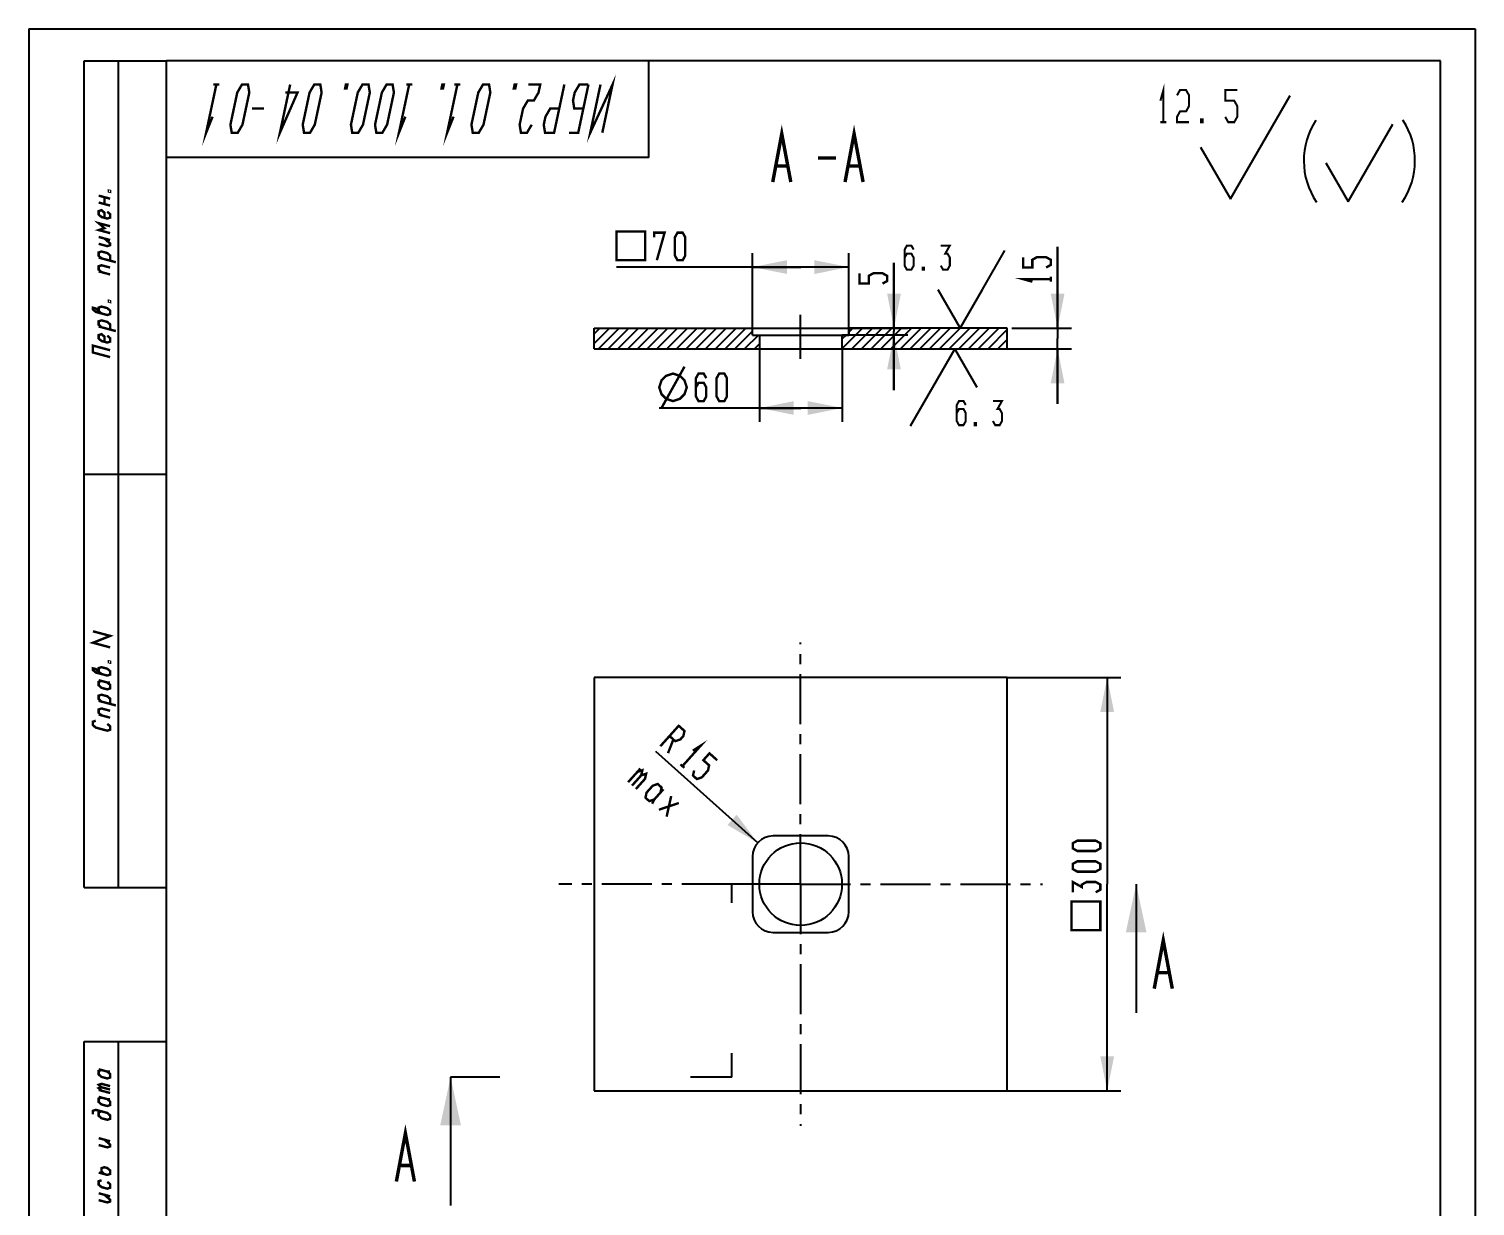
# Model space of a CAD drawing. Header units: millimetres. Extents: x 0 to 210, y 0 to 297.
# Drawn here: x 0 to 210, y 126.1 to 297 of the extents above; entities that cross this region are included whole.
import ezdxf

# ---------------------------------------------------------------- set-up
doc = ezdxf.new("R2010")
doc.units = ezdxf.units.MM
doc.header["$LTSCALE"] = 19.36
doc.linetypes.add('CENTER', pattern=[0.6, 0.375, -0.075, 0.075, -0.075])
doc.layers.get('0').update_dxf_attribs({"linetype": 'CONTINUOUS'})
for name, color, linetype in [('ALL_DIMENSIONS', 7, 'CONTINUOUS'), ('ALL_ROUND', 7, 'CONTINUOUS'), ('DEFAULT_1', 7, 'CENTER')]:
    doc.layers.add(name, color=color, linetype=linetype)
doc.styles.get("Standard").update_dxf_attribs({"font": 'txt', "width": 0.75})
doc.dimstyles.new('DIMSTYLE_1', dxfattribs={"dimtxt": 4, "dimasz": 5, "dimexe": 0.18, "dimexo": 0.0625, "dimgap": 0.09, "dimtad": 1, "dimdec": 4, "dimlfac": 5, "dimdsep": 46, "dimtxsty": 'STANDARD', "dimblk": '_FILLED', "dimblk1": '_FILLED', "dimblk2": '_FILLED', "dimcen": 0.09, "dimadec": 0, "dimazin": 0, "dimtp": 0.5, "dimtm": 0.5, "dimtfac": 1, "dimtdec": 4, "dimtofl": 0, "dimtmove": 0, "dimatfit": 3, "dimldrblk": '_FILLED', "dimfxl": 1, "dimtolj": 1, "dimarcsym": 0})
doc.dimstyles.new('DIMSTYLE_2', dxfattribs={"dimtxt": 4, "dimasz": 5, "dimexe": 0.18, "dimexo": 0.0625, "dimgap": 0.09, "dimtad": 1, "dimdec": 4, "dimlfac": 5, "dimdsep": 46, "dimtxsty": 'STANDARD', "dimblk": '_FILLED', "dimblk1": '_FILLED', "dimblk2": '_FILLED', "dimcen": 0.09, "dimadec": 0, "dimazin": 0, "dimtp": 0.2, "dimtm": 0.2, "dimtfac": 1, "dimtdec": 4, "dimtofl": 0, "dimtmove": 0, "dimatfit": 3, "dimldrblk": '_FILLED', "dimfxl": 1, "dimtolj": 1, "dimarcsym": 0})
doc.dimstyles.new('DIMSTYLE_3', dxfattribs={"dimtxt": 4, "dimasz": 5, "dimexe": 0.18, "dimexo": 0.0625, "dimgap": 0.09, "dimtad": 1, "dimdec": 4, "dimlfac": 5, "dimdsep": 46, "dimtxsty": 'STANDARD', "dimblk": '_FILLED', "dimblk1": '_FILLED', "dimblk2": '_FILLED', "dimcen": 0.09, "dimadec": 0, "dimazin": 0, "dimtp": 0.3, "dimtm": 0.3, "dimtfac": 1, "dimtdec": 4, "dimtofl": 0, "dimtmove": 0, "dimatfit": 3, "dimldrblk": '_FILLED', "dimfxl": 1, "dimtolj": 1, "dimarcsym": 0})
doc.dimstyles.new('DIMSTYLE_4', dxfattribs={"dimtxt": 4, "dimasz": 5, "dimexe": 0.18, "dimexo": 0.0625, "dimgap": 0.09, "dimtad": 1, "dimdec": 4, "dimlfac": 5, "dimdsep": 46, "dimtxsty": 'STANDARD', "dimblk": '_FILLED', "dimblk1": '_FILLED', "dimblk2": '_FILLED', "dimcen": 0.09, "dimadec": 0, "dimazin": 0, "dimtp": 0.1, "dimtm": 0.1, "dimtfac": 1, "dimtdec": 4, "dimtofl": 0, "dimtmove": 0, "dimatfit": 3, "dimldrblk": '_FILLED', "dimfxl": 1, "dimtolj": 1, "dimarcsym": 0})
doc.dimstyles.new('DIMSTYLE_5', dxfattribs={"dimtxt": 4, "dimasz": 5, "dimexe": 0.18, "dimexo": 0.0625, "dimgap": 0.09, "dimtad": 1, "dimdec": 5, "dimlfac": 5, "dimdsep": 46, "dimtxsty": 'STANDARD', "dimblk": '_FILLED', "dimblk1": '_FILLED', "dimblk2": '_FILLED', "dimcen": 0.09, "dimadec": 0, "dimazin": 0, "dimtp": 0.2, "dimtm": 0.2, "dimtfac": 1, "dimtdec": 5, "dimtofl": 0, "dimtmove": 0, "dimatfit": 3, "dimldrblk": '_FILLED', "dimfxl": 1, "dimtolj": 1, "dimarcsym": 0})

# ---------------------------------------------------------------- blocks, each defined once
blk = doc.blocks.new('_FILLED')
at = {"color": 0, "linetype": 'BYBLOCK'}
blk.add_solid([(0, 0), (-1, 0.2), (-1, -0.2)], dxfattribs=at)
blk = doc.blocks.new('*D0')
at = {"color": 2, "linetype": 'CONTINUOUS'}
for p, q in [((142.07, 202.82), (158.58, 202.82)), ((156.58, 202.82), (156.58, 172.82)), ((156.58, 142.82), (156.58, 172.82)), ((142.07, 142.82), (158.58, 142.82))]:
    blk.add_line(p, q, dxfattribs=at)
at = {"color": 2, "linetype": 'CONTINUOUS', "xscale": 5, "yscale": 5, "zscale": 5}
for p, rotation in [((156.58, 202.82), 90), ((156.58, 142.82), 270)]:
    blk.add_blockref('_FILLED', p, dxfattribs=dict(at, rotation=rotation))
blk = doc.blocks.new('*D1')
at = {"color": 2, "linetype": 'CONTINUOUS'}
for p, q in [((149.38, 253.56), (149.38, 265.36)), ((149.38, 265.36), (149.38, 252.06)), ((142.73, 253.56), (151.38, 253.56)), ((149.38, 242.56), (149.38, 252.06)), ((142.1, 250.56), (151.38, 250.56)), ((149.38, 250.56), (149.38, 242.56))]:
    blk.add_line(p, q, dxfattribs=at)
at = {"color": 2, "linetype": 'CONTINUOUS', "xscale": 5, "yscale": 5, "zscale": 5}
for p, rotation in [((149.38, 253.56), 270), ((149.38, 250.56), 90)]:
    blk.add_blockref('_FILLED', p, dxfattribs=dict(at, rotation=rotation))
blk = doc.blocks.new('*D2')
at = {"color": 2, "linetype": 'CONTINUOUS'}
for p, q in [((106.07, 250.56), (106.07, 239.96)), ((118.07, 250.56), (118.07, 239.96)), ((112.07, 241.96), (91.53, 241.96)), ((106.07, 241.96), (112.07, 241.96)), ((118.07, 241.96), (112.07, 241.96))]:
    blk.add_line(p, q, dxfattribs=at)
at = {"color": 2, "linetype": 'CONTINUOUS', "xscale": 5, "yscale": 5, "zscale": 5, "rotation": 180}
blk.add_blockref('_FILLED', (106.07, 241.96), dxfattribs=at)
at = {"color": 2, "linetype": 'CONTINUOUS', "xscale": 5, "yscale": 5, "zscale": 5}
blk.add_blockref('_FILLED', (118.07, 241.96), dxfattribs=at)
blk = doc.blocks.new('*D3')
at = {"color": 2, "linetype": 'CONTINUOUS'}
for p, q in [((105.07, 252.56), (105.07, 264.42)), ((119.07, 252.56), (119.07, 264.42)), ((112.07, 262.42), (85.31, 262.42)), ((105.07, 262.42), (112.07, 262.42)), ((119.07, 262.42), (112.07, 262.42))]:
    blk.add_line(p, q, dxfattribs=at)
at = {"color": 2, "linetype": 'CONTINUOUS', "xscale": 5, "yscale": 5, "zscale": 5, "rotation": 180}
blk.add_blockref('_FILLED', (105.07, 262.42), dxfattribs=at)
at = {"color": 2, "linetype": 'CONTINUOUS', "xscale": 5, "yscale": 5, "zscale": 5}
blk.add_blockref('_FILLED', (119.07, 262.42), dxfattribs=at)
blk = doc.blocks.new('*D4')
at = {"color": 2, "linetype": 'CONTINUOUS'}
for p, q in [((125.62, 253.56), (125.62, 263.02)), ((125.62, 263.02), (125.62, 253.06)), ((118.07, 253.56), (127.62, 253.56)), ((118.07, 252.56), (127.62, 252.56)), ((125.62, 244.56), (125.62, 253.06)), ((125.62, 252.56), (125.62, 244.56))]:
    blk.add_line(p, q, dxfattribs=at)
at = {"color": 2, "linetype": 'CONTINUOUS', "xscale": 5, "yscale": 5, "zscale": 5}
for p, rotation in [((125.62, 253.56), 270), ((125.62, 252.56), 90)]:
    blk.add_blockref('_FILLED', p, dxfattribs=dict(at, rotation=rotation))
blk = doc.blocks.new('*D5')
at = {"layer": 'ALL_DIMENSIONS', "color": 2, "linetype": 'CONTINUOUS'}
blk.add_line((105.83, 178.82), (91.02, 192.1), dxfattribs=at)
at = {"layer": 'ALL_DIMENSIONS', "color": 2, "linetype": 'CONTINUOUS', "xscale": 5, "yscale": 5, "zscale": 5, "rotation": 318.1361377997}
blk.add_blockref('_FILLED', (105.83, 178.82), dxfattribs=at)
blk = doc.blocks.new('DRAW_BEZ_SNJATIA_BL0', base_point=(181.92, 277.64))
at = {"color": 2, "linetype": 'CONTINUOUS'}
for p, q in [((174.48, 272.34), (183.14, 287.34)), ((194.84, 277.56), (198.08, 283.18)), ((170.15, 279.84), (174.48, 272.34)), ((188.34, 277.56), (191.59, 271.93)), ((191.59, 271.93), (194.84, 277.56))]:
    blk.add_line(p, q, dxfattribs=at)
at = {"color": 2, "linetype": 'CONTINUOUS', "const_width": 0.3}
for points in [[(164.31, 286.58), (164.75, 288.13), (164.75, 283.46)], [(166.72, 287.35), (167.16, 288.13), (168.03, 288.13), (168.47, 287.35), (168.47, 285.8), (168.03, 285.02), (167.16, 285.02), (166.72, 284.24), (166.72, 283.46), (168.47, 283.46)], [(173.72, 284.24), (174.16, 283.46), (175.03, 283.46), (175.47, 284.24), (175.47, 285.8), (175.03, 286.58), (173.72, 286.58), (173.72, 288.13), (175.47, 288.13)], [(164.31, 283.46), (165.19, 283.46)], [(170.44, 283.46), (170.22, 283.46), (170.22, 283.85), (170.44, 283.85), (170.44, 283.46)]]:
    blk.add_lwpolyline(points, dxfattribs=at)
at = {"color": 2, "linetype": 'CONTINUOUS'}
for centre, start, end in [((195.87, 277.88), 146.7128, 214.1116), ((190.54, 277.88), 325.8884, 33.2872)]:
    blk.add_arc(centre, 10.74, start, end, dxfattribs=at)
blk = doc.blocks.new('BEZ_SNJATIA_NORM_BL1', base_point=(134.45, 259.55))
at = {"color": 2, "linetype": 'CONTINUOUS'}
for p, q in [((138.48, 259.18), (141.72, 264.81)), ((131.98, 259.18), (135.23, 253.56)), ((135.23, 253.56), (138.48, 259.18))]:
    blk.add_line(p, q, dxfattribs=at)
at = {"color": 2, "linetype": 'CONTINUOUS', "const_width": 0.3}
for points in [[(128.48, 264.96), (128.15, 265.54), (127.5, 265.54), (127.17, 264.96), (127.17, 262.63), (127.5, 262.04), (128.15, 262.04), (128.48, 262.63), (128.48, 263.79), (128.15, 264.38), (127.5, 264.38), (127.17, 263.79)], [(132.42, 265.54), (133.73, 265.54), (133.07, 264.38), (133.4, 264.38), (133.73, 263.79), (133.73, 262.63), (133.4, 262.04), (132.75, 262.04), (132.42, 262.63)], [(129.96, 262.04), (129.79, 262.04), (129.79, 262.34), (129.96, 262.34), (129.96, 262.04)]]:
    blk.add_lwpolyline(points, dxfattribs=at)
blk = doc.blocks.new('BEZ_SNJATIA_ROTE_BL2', base_point=(134.62, 244.93))
at = {"color": 2, "linetype": 'CONTINUOUS'}
for p, q in [((134.45, 250.56), (131.2, 244.93)), ((137.7, 244.93), (134.45, 250.56)), ((131.2, 244.93), (127.96, 239.31))]:
    blk.add_line(p, q, dxfattribs=at)
at = {"color": 2, "linetype": 'CONTINUOUS', "const_width": 0.3}
for points in [[(136.04, 242.39), (135.71, 242.97), (135.06, 242.97), (134.73, 242.39), (134.73, 240.06), (135.06, 239.47), (135.71, 239.47), (136.04, 240.06), (136.04, 241.22), (135.71, 241.81), (135.06, 241.81), (134.73, 241.22)], [(139.98, 242.97), (141.29, 242.97), (140.64, 241.81), (140.96, 241.81), (141.29, 241.22), (141.29, 240.06), (140.96, 239.47), (140.31, 239.47), (139.98, 240.06)], [(137.52, 239.47), (137.35, 239.47), (137.35, 239.77), (137.52, 239.77), (137.52, 239.47)]]:
    blk.add_lwpolyline(points, dxfattribs=at)

msp = doc.modelspace()

# ---------------------------------------------------------------- linework, layer by layer
at = {"color": 7, "linetype": 'CONTINUOUS'}
for p, q in [((0, 297), (0, 0)), ((0, 297), (210, 297)), ((210, 297), (210, 0)), ((8, 172.3498994), (8, 292.3498994)), ((8, 292.3498994), (20, 292.3498994)), ((13, 172.3498994), (13, 292.3498994)), ((90, 292.3498994), (20, 292.3498994)), ((20, 278.3498994), (20, 292.3498994)), ((20, 172.3498994), (20, 292.3498994)), ((20, 5), (20, 292.3498994)), ((205, 292.3498994), (20, 292.3498994)), ((90, 278.3498994), (90, 292.3498994)), ((205, 5), (205, 292.3498994)), ((90, 278.3498994), (20, 278.3498994)), ((82.0654527, 250.5563798), (82.0654527, 253.5563798)), ((82.0654527, 253.5563798), (105.0654527, 253.5563798)), ((105.0654527, 252.5563798), (105.0654527, 253.5563798)), ((105.0654527, 252.5563798), (119.0654527, 252.5563798)), ((106.0654527, 252.5563798), (106.0654527, 250.5563798)), ((118.0654527, 252.5563798), (118.0654527, 250.5563798)), ((142.0654527, 253.5563798), (119.0654527, 253.5563798)), ((119.0654527, 252.5563798), (119.0654527, 253.5563798)), ((142.0654527, 250.5563798), (142.0654527, 253.5563798)), ((82.0654527, 250.5563798), (142.0654527, 250.5563798)), ((8, 232.3498994), (20, 232.3498994)), ((82.0654527, 202.8228259), (82.0654527, 142.8228259)), ((142.0654527, 202.8228259), (82.0654527, 202.8228259)), ((142.0654527, 142.8228259), (142.0654527, 202.8228259)), ((8, 172.3498994), (20, 172.3498994)), ((160.7845045, 172.8228259), (160.7845045, 154.1489387)), ((8, 5), (8, 150)), ((8, 150), (20, 150)), ((13, 5), (13, 150)), ((20, 5), (20, 150)), ((61.2308471, 144.8228259), (61.2308471, 126.1489387)), ((82.0654527, 142.8228259), (142.0654527, 142.8228259))]:
    msp.add_line(p, q, dxfattribs=at)
at = {"color": 2, "linetype": 'CONTINUOUS'}
for p, q in [((82.883056, 253.5563798), (82.0654527, 252.7387766)), ((84.2972696, 253.5563798), (82.0654527, 251.324563)), ((85.7114831, 253.5563798), (82.7114831, 250.5563798)), ((87.1256967, 253.5563798), (84.1256967, 250.5563798)), ((88.5399102, 253.5563798), (85.5399102, 250.5563798)), ((89.9541238, 253.5563798), (86.9541238, 250.5563798)), ((91.3683374, 253.5563798), (88.3683374, 250.5563798)), ((92.7825509, 253.5563798), (89.7825509, 250.5563798)), ((94.1967645, 253.5563798), (91.1967645, 250.5563798)), ((95.6109781, 253.5563798), (92.6109781, 250.5563798)), ((97.0251916, 253.5563798), (94.0251916, 250.5563798)), ((98.4394052, 253.5563798), (95.4394052, 250.5563798)), ((99.8536187, 253.5563798), (96.8536187, 250.5563798)), ((101.2678323, 253.5563798), (98.2678323, 250.5563798)), ((102.6820459, 253.5563798), (99.6820459, 250.5563798)), ((104.0962594, 253.5563798), (101.0962594, 250.5563798)), ((105.0654527, 253.1113596), (102.510473, 250.5563798)), ((105.9246865, 252.5563798), (103.9246865, 250.5563798)), ((118.6526086, 252.5563798), (118.0654527, 251.969224)), ((121.0668222, 253.5563798), (118.0668222, 250.5563798)), ((119.6526086, 253.5563798), (119.0654527, 252.969224)), ((122.4810357, 253.5563798), (119.4810357, 250.5563798)), ((123.8952493, 253.5563798), (120.8952493, 250.5563798)), ((125.3094629, 253.5563798), (122.3094629, 250.5563798)), ((126.7236764, 253.5563798), (123.7236764, 250.5563798)), ((128.13789, 253.5563798), (125.13789, 250.5563798)), ((129.5521035, 253.5563798), (126.5521035, 250.5563798)), ((130.9663171, 253.5563798), (127.9663171, 250.5563798)), ((132.3805307, 253.5563798), (129.3805307, 250.5563798)), ((133.7947442, 253.5563798), (130.7947442, 250.5563798)), ((135.2089578, 253.5563798), (132.2089578, 250.5563798)), ((136.6231714, 253.5563798), (133.6231714, 250.5563798)), ((138.0373849, 253.5563798), (135.0373849, 250.5563798)), ((139.4515985, 253.5563798), (136.4515985, 250.5563798)), ((140.865812, 253.5563798), (137.865812, 250.5563798)), ((142.0654527, 253.341807), (139.2800256, 250.5563798)), ((106.0654527, 251.2829325), (105.3389001, 250.5563798)), ((142.0654527, 251.9275934), (140.6942392, 250.5563798))]:
    msp.add_line(p, q, dxfattribs=at)
for points, const_width in [([(83.2621094, 281.9280879), (84.749999, 288.928084), (81.5120996, 281.9280879), (83, 288.928084)], 0.35), ([(26.6643164, 284.2614199), (25.7308525, 281.9280879), (27.2187529, 288.928084)], 0.35), ([(27.65625, 288.928084), (26.7812451, 288.928084)], 0.35), ([(31.812499, 288.928084), (32.0020127, 287.761418), (31.0100898, 283.0947539), (30.3246094, 281.9280879), (29.4496045, 281.9280879), (29.2600908, 283.0947539), (30.2520137, 287.761418), (30.9375049, 288.928084), (31.812499, 288.928084)], 0.35), ([(37.937501, 288.928084), (36.4496006, 281.9280879), (39.0020195, 287.761418), (37.2520205, 287.761418)], 0.35), ([(42.3125039, 288.928084), (42.5020176, 287.761418), (41.510084, 283.0947539), (40.8246035, 281.9280879), (39.9496094, 281.9280879), (39.760085, 283.0947539), (40.7520186, 287.761418), (41.437499, 288.928084), (42.3125039, 288.928084)], 0.35), ([(46.0312451, 288.928084), (46.249999, 288.928084), (46.1260127, 288.3447617), (45.9072588, 288.3447617), (46.0312451, 288.928084)], 0.35), ([(49.3125, 288.928084), (49.5020137, 287.761418), (48.5100908, 283.0947539), (47.8245996, 281.9280879), (46.9496055, 281.9280879), (46.7600918, 283.0947539), (47.7520146, 287.761418), (48.4374951, 288.928084), (49.3125, 288.928084)], 0.35), ([(52.812498, 288.928084), (53.0020225, 287.761418), (52.0100889, 283.0947539), (51.3246084, 281.9280879), (50.4496035, 281.9280879), (50.2600898, 283.0947539), (51.2520127, 287.761418), (51.9375039, 288.928084), (52.812498, 288.928084)], 0.35), ([(54.6643223, 284.2614199), (53.7308584, 281.9280879), (55.218748, 288.928084)], 0.35), ([(55.6562451, 288.928084), (54.781251, 288.928084)], 0.35), ([(60.031248, 288.928084), (60.250002, 288.928084), (60.1260049, 288.3447617), (59.9072617, 288.3447617), (60.031248, 288.928084)], 0.35), ([(61.6643184, 284.2614199), (60.7308545, 281.9280879), (62.2187549, 288.928084)], 0.35), ([(62.656252, 288.928084), (61.7812471, 288.928084)], 0.35), ([(66.812501, 288.928084), (67.0020146, 287.761418), (66.0100918, 283.0947539), (65.3246006, 281.9280879), (64.4496064, 281.9280879), (64.260082, 283.0947539), (65.2520156, 287.761418), (65.9374961, 288.928084), (66.812501, 288.928084)], 0.35), ([(70.5312529, 288.928084), (70.7499961, 288.928084), (70.6260098, 288.3447617), (70.4072559, 288.3447617), (70.5312529, 288.928084)], 0.35), ([(73.0100879, 283.0947539), (72.3246074, 281.9280879), (71.4496025, 281.9280879), (71.2600889, 283.0947539), (71.7560557, 285.4280859), (72.4415361, 286.594752), (73.3165303, 286.594752), (74.0020215, 287.761418), (74.2500049, 288.928084), (72.4999951, 288.928084)], 0.35), ([(77.7500029, 288.928084), (76.2621025, 281.9280879), (74.9496006, 281.9280879), (74.7600869, 283.0947539), (75.0080703, 284.2614199), (75.6935508, 285.4280859), (77.0060527, 285.4280859)], 0.35), ([(81.250001, 288.928084), (79.7621006, 281.9280879), (78.4496094, 281.9280879)], 0.35), ([(81.250001, 288.928084), (79.937499, 288.928084), (79.2520186, 287.761418), (79.0040352, 286.594752), (79.1935488, 285.4280859), (80.5060508, 285.4280859)], 0.35), ([(34.1310498, 285.4280859), (32.3810508, 285.4280859)], 0.35), ([(108.0107988, 274.7703965), (109.3233008, 281.7703926), (110.6358027, 274.7703965)], 0.5), ([(118.510793, 274.7703965), (119.8232949, 281.7703926), (121.1357969, 274.7703965)], 0.5), ([(108.6670498, 277.1037285), (109.979541, 277.1037285)], 0.5), ([(114.5732871, 278.2703945), (117.198291, 278.2703945)], 0.5), ([(119.1670547, 277.1037285), (120.4795352, 277.1037285)], 0.5), ([(11.7940942, 273.4749102), (11.7940942, 273.3498926), (11.5857603, 273.4057305), (11.5857603, 273.5307266), (11.7940942, 273.4749102)], 0.35), ([(10.1274277, 272.7964766), (11.7940942, 272.3499023)], 0.35), ([(11.7940942, 271.3498906), (10.1274277, 271.7964863)], 0.35), ([(10.9607637, 271.5731992), (10.9607637, 272.5731895)], 0.35), ([(11.7940942, 267.3499082), (10.1274277, 267.7964824), (10.9607637, 268.0731797), (10.1274277, 268.7964727), (11.7940942, 268.3498984)], 0.35), ([(10.9607637, 269.5731973), (10.9607637, 270.3231953), (10.5440957, 270.6848418), (10.1274277, 270.5464824), (10.1274277, 270.0464766), (10.5440957, 269.6848301), (11.3774263, 269.461543), (11.7940942, 269.5999023), (11.7940942, 270.0999082), (11.3774263, 270.4615547)], 0.35), ([(10.1274277, 266.7964707), (11.7940942, 266.3498965)], 0.35), ([(10.1274277, 265.7964805), (11.3774263, 265.4615391), (11.7940942, 265.5998984), (11.7940942, 265.8498906), (10.9607637, 266.5731836)], 0.35), ([(85.3082383, 263.4183965), (89.4749072, 263.4183965), (89.4749072, 267.5850547), (85.3082383, 267.5850547), (85.3082383, 263.4183965)], 0.35), ([(91.1832373, 263.4183965), (92.3082451, 267.4183789), (90.8082383, 267.4183789), (90.8082383, 266.7517188)], 0.35), ([(94.1832402, 263.4183965), (93.8082412, 264.0850566), (93.8082412, 266.7517188), (94.1832402, 267.4183789), (94.9332383, 267.4183789), (95.3082373, 266.7517188), (95.3082373, 264.0850566), (94.9332383, 263.4183965), (94.1832402, 263.4183965)], 0.35), ([(11.7940942, 263.3499043), (11.7940942, 264.0999023), (11.3774263, 264.4615488), (10.5440957, 264.6848359), (10.1274277, 264.5464766), (10.1274277, 264.0464707), (10.5440957, 263.6848457)], 0.35), ([(12.6274302, 263.1266172), (10.1274277, 263.7964785)], 0.35), ([(10.5440957, 261.6848438), (10.1274277, 262.0464902), (10.1274277, 262.5464746), (10.5440957, 262.684834), (11.7940942, 262.3498926)], 0.35), ([(147.7107656, 262.3596465), (148.3774473, 262.7346348), (148.3774473, 263.4846328), (147.7107656, 263.8596426), (146.3774453, 263.8596426), (145.7107852, 263.4846328), (145.7107852, 262.3596465), (144.3774434, 262.3596465), (144.3774434, 263.8596426)], 0.35), ([(11.7940942, 261.3499023), (10.1274277, 261.7964766)], 0.35), ([(123.9562656, 260.0240156), (124.6229258, 260.3990039), (124.6229258, 261.149002), (123.9562656, 261.5240117), (122.6229238, 261.5240117), (121.9562637, 261.149002), (121.9562637, 260.0240156), (120.6229219, 260.0240156), (120.6229219, 261.5240117)], 0.35), ([(145.7107852, 260.2971465), (144.3774434, 260.6721348), (148.3774473, 260.6721348)], 0.35), ([(148.3774473, 260.2971465), (148.3774473, 261.0471445)], 0.35), ([(10.5440957, 255.6848379), (9.7107598, 256.4081309), (9.2940972, 256.5197637), (9.2940972, 256.2697715), (9.7107598, 255.908125), (11.3774263, 255.4615508), (11.7940942, 255.5999102), (11.7940942, 256.0998945), (11.3774263, 256.461541), (10.5440957, 256.6848281), (10.1274277, 256.5464902), (10.1274277, 256.0464844)], 0.35), ([(11.7940942, 257.4748945), (11.7940942, 257.3498984), (11.5857603, 257.4057148), (11.5857603, 257.5307324), (11.7940942, 257.4748945)], 0.35), ([(11.7940942, 253.3498945), (11.7940942, 254.0998926), (11.3774263, 254.4615391), (10.5440957, 254.6848262), (10.1274277, 254.5464883), (10.1274277, 254.0464824), (10.5440957, 253.6848359)], 0.35), ([(12.6274302, 253.1266074), (10.1274277, 253.7964902)], 0.35), ([(10.9607637, 251.5731797), (10.9607637, 252.3231992), (10.5440957, 252.6848457), (10.1274277, 252.5464863), (10.1274277, 252.0464805), (10.5440957, 251.684834), (11.3774263, 251.4615469), (11.7940942, 251.5999063), (11.7940942, 252.0998906), (11.3774263, 252.4615371)], 0.35), ([(11.7940942, 249.3498906), (9.2940972, 250.0197734), (9.2940972, 251.0197637), (11.7940942, 250.3499023)], 0.35), ([(91.861918, 241.9624883), (95.195251, 247.9624941)], 0.35), ([(91.5285879, 244.962502), (91.861918, 245.9624922), (92.5285889, 246.6291523), (93.5285898, 246.9625039), (94.5285908, 246.6291523), (95.195251, 245.9624922), (95.5285918, 244.962502), (95.195251, 243.9624902), (94.5285908, 243.2958301), (93.5285898, 242.9625), (92.5285889, 243.2958301), (91.861918, 243.9624902), (91.5285879, 244.962502)], 0.35), ([(98.3619189, 246.2958223), (97.9869199, 246.9625039), (97.2369219, 246.9625039), (96.8619229, 246.2958223), (96.8619229, 243.6291602), (97.2369219, 242.9625), (97.9869199, 242.9625), (98.3619189, 243.6291602), (98.3619189, 244.962502), (97.9869199, 245.6291621), (97.2369219, 245.6291621), (96.8619229, 244.962502)], 0.35), ([(100.2369248, 242.9625), (99.8619258, 243.6291602), (99.8619258, 246.2958223), (100.2369248, 246.9625039), (100.9869229, 246.9625039), (101.3619219, 246.2958223), (101.3619219, 243.6291602), (100.9869229, 242.9625), (100.2369248, 242.9625)], 0.35), ([(11.7940942, 207.2040566), (9.2940972, 207.8739395), (11.7940942, 208.8707285), (9.2940972, 209.5406113)], 0.35), ([(10.5440957, 203.3306602), (9.7107598, 204.0539531), (9.2940972, 204.1656074), (9.2940972, 203.9156152), (9.7107598, 203.5539687), (11.3774263, 203.107373), (11.7940942, 203.2457324), (11.7940942, 203.7457383), (11.3774263, 204.1073848), (10.5440957, 204.3306719), (10.1274277, 204.1923125), (10.1274277, 203.6923066)], 0.35), ([(11.7940942, 205.1207383), (11.7940942, 204.9957422), (11.5857603, 205.0515586), (11.5857603, 205.1765547), (11.7940942, 205.1207383)], 0.35), ([(10.1274277, 202.4423242), (11.3774263, 202.1073828), (11.7940942, 202.1207246)], 0.35), ([(10.5440957, 202.3306699), (10.1274277, 202.1923105), (10.1274277, 201.6923047), (10.5440957, 201.3306797), (11.3774263, 201.1073711), (11.7940942, 201.2457305), (11.7940942, 201.7457363), (11.3774263, 202.1073828)], 0.35), ([(11.7940942, 198.9957363), (11.7940942, 199.7457344), (11.3774263, 200.1073809), (10.5440957, 200.330668), (10.1274277, 200.1923086), (10.1274277, 199.6923242), (10.5440957, 199.3306777)], 0.35), ([(12.6274302, 198.7724492), (10.1274277, 199.4423105)], 0.35), ([(10.5440957, 197.3306758), (10.1274277, 197.6923223), (10.1274277, 198.1923066), (10.5440957, 198.330666), (11.7940942, 197.9957246)], 0.35), ([(11.7940942, 196.9957344), (10.1274277, 197.4423086)], 0.35), ([(9.7107598, 196.5539512), (9.2940972, 196.4156133), (9.2940972, 195.9156074), (9.7107598, 195.5539609), (11.3774263, 195.1073867), (11.7940942, 195.2457246), (11.7940942, 195.7457305), (11.3774263, 196.107377)], 0.35), ([(155.577291, 178.0157393), (154.9106094, 177.6407402), (152.2439473, 177.6407402), (151.5772871, 178.0157393), (151.5772871, 178.765748), (152.2439473, 179.1407471), (154.9106094, 179.1407471), (155.577291, 178.765748), (155.577291, 178.0157393)], 0.35), ([(155.577291, 175.0157471), (154.9106094, 174.640748), (152.2439473, 174.640748), (151.5772871, 175.0157471), (151.5772871, 175.7657451), (152.2439473, 176.1407441), (154.9106094, 176.1407441), (155.577291, 175.7657451), (155.577291, 175.0157471)], 0.35), ([(151.5772871, 171.6407451), (151.5772871, 173.1407412), (152.9106074, 172.3907432), (152.9106074, 172.7657422), (153.5772891, 173.1407412), (154.9106094, 173.1407412), (155.577291, 172.7657422), (155.577291, 172.0157441), (154.9106094, 171.6407451)], 0.35), ([(155.577291, 166.1407451), (155.577291, 170.3074141), (151.4106113, 170.3074141), (151.4106113, 166.1407451), (155.577291, 166.1407451)], 0.35), ([(10.1274277, 145.946582), (11.3774263, 145.6116406), (11.7940942, 145.6250039)], 0.35), ([(10.5440957, 145.8349385), (10.1274277, 145.6965791), (10.1274277, 145.196584), (10.5440957, 144.8349375), (11.3774263, 144.6116504), (11.7940942, 144.749999), (11.7940942, 145.2500049), (11.3774263, 145.6116406)], 0.35), ([(10.5440957, 143.3349414), (10.1274277, 143.6965771), (10.5440957, 143.8349365), (11.7940942, 143.4999951)], 0.35), ([(10.5440957, 142.8349355), (10.1274277, 143.196582), (10.5440957, 143.3349414), (11.7940942, 143)], 0.35), ([(11.7940942, 142.5000049), (10.1274277, 142.9465791)], 0.35), ([(10.1274277, 141.9465781), (11.3774263, 141.6116475), (11.7940942, 141.625)], 0.35), ([(10.5440957, 141.8349346), (10.1274277, 141.6965859), (10.1274277, 141.1965801), (10.5440957, 140.8349336), (11.3774263, 140.6116465), (11.7940942, 140.7499951), (11.7940942, 141.250001), (11.3774263, 141.6116475)], 0.35), ([(10.5440957, 139.8349326), (10.1274277, 139.696584), (10.1274277, 139.1965781), (10.5440957, 138.8349316), (11.3774263, 138.6116445), (11.7940942, 138.7500039), (11.7940942, 139.249999), (11.3774263, 139.6116455), (9.7107598, 140.0582305), (9.2940972, 139.9198711), (9.2940972, 139.419876)], 0.35), ([(10.1274277, 135.946583), (11.7940942, 135.499998)], 0.35), ([(10.1274277, 134.946582), (11.3774263, 134.6116406), (11.7940942, 134.75), (11.7940942, 135.0000029), (10.9607637, 135.7232959)], 0.35), ([(10.1274277, 130.9465781), (11.3774263, 130.6116475), (11.7940942, 130.7499961), (11.7940942, 131.250002), (11.3774263, 131.6116484), (10.9607637, 131.723292), (10.5440957, 131.5849326), (10.5440957, 131.0849375), (10.9607637, 130.723291)], 0.35), ([(10.5440957, 129.8349336), (10.1274277, 129.696585), (10.1274277, 129.1965791), (10.5440957, 128.8349326), (11.3774263, 128.6116455), (11.7940942, 128.7500049), (11.7940942, 129.25), (11.3774263, 129.6116465)], 0.35), ([(10.1274277, 127.9465859), (11.7940942, 127.500001)], 0.35), ([(10.1274277, 126.946585), (11.3774263, 126.6116436), (11.7940942, 126.7500029), (11.7940942, 126.9999951), (10.9607637, 127.7232881)], 0.35)]:
    msp.add_lwpolyline(points, dxfattribs=dict(at, const_width=const_width))
at = {"color": 7, "linetype": 'CONTINUOUS', "const_width": 0.5}
for points in [[(163.4095059, 157.6489385), (164.7220078, 164.6489346), (166.0345098, 157.6489385)], [(164.0657461, 159.9822705), (165.378248, 159.9822705)], [(53.3558486, 129.6489434), (54.6683506, 136.6489395), (55.9808418, 129.6489434)], [(54.0120996, 131.9822754), (55.3246016, 131.9822754)]]:
    msp.add_lwpolyline(points, dxfattribs=at)
at = {"color": 7, "linetype": 'CONTINUOUS'}
msp.add_circle((112.0654527, 172.8228259), 6, dxfattribs=at)
for points in [[(162.2845045, 165.8228259), (160.7845045, 172.8228259), (159.2845045, 165.8228259)], [(62.7308471, 137.8228259), (61.2308471, 144.8228259), (59.7308471, 137.8228259)]]:
    msp.add_solid(points, dxfattribs=at)
at = {"layer": 'ALL_DIMENSIONS', "color": 2, "linetype": 'CONTINUOUS', "const_width": 0.35}
for points in [[(91.6864229, 192.8430195), (94.3558779, 195.8219355), (95.1937041, 195.0711641), (95.0280703, 194.3244102), (94.5831611, 193.8279277), (93.8589766, 193.5816953), (93.0211504, 194.3324883)], [(93.5797012, 193.8319668), (92.8035244, 191.8419766)], [(96.3984404, 192.2012168), (97.5675342, 192.9439531), (94.8980791, 189.9650156)], [(96.5997275, 189.3353301), (96.4340938, 188.5885762), (96.9926445, 188.0880547), (97.7168291, 188.3342871), (98.6066475, 189.327252), (98.7722813, 190.0740059), (97.9344551, 190.8247988), (98.8242734, 191.8177637), (99.941375, 190.8167207)], [(87.0148818, 187.6298789), (88.7945186, 189.6158301)], [(88.3496094, 189.1193477), (89.0737939, 189.3655801), (88.9081602, 188.6188262), (87.5734326, 187.1293574)], [(88.9081602, 188.6188262), (89.6323447, 188.8650586), (89.4667109, 188.1183047), (88.1319834, 186.6288359)], [(94.6188037, 190.2152656), (95.1773545, 189.7147441)], [(91.7009033, 186.1162188), (91.8665371, 186.8629727), (91.3079863, 187.3634941), (90.5838018, 187.1172617), (89.6939941, 186.1242754), (89.5283604, 185.377543), (90.0869004, 184.8770215), (90.811085, 185.1232324)], [(92.1458125, 186.6127012), (90.811085, 185.1232324), (90.5058135, 184.501625)], [(93.2629141, 185.6116582), (92.6003789, 182.6246641)], [(91.4832773, 183.625707), (94.3800156, 184.6106152)]]:
    msp.add_lwpolyline(points, dxfattribs=at)
at = {"layer": 'ALL_ROUND', "color": 7, "linetype": 'CONTINUOUS'}
for p, q in [((105.0654527, 253.5563798), (119.0654527, 253.5563798)), ((119.0654527, 253.5563798), (119.0654527, 252.5563798)), ((116.0654527, 179.8228259), (108.0654527, 179.8228259)), ((105.0654527, 176.8228259), (105.0654527, 168.8228259)), ((119.0654527, 168.8228259), (119.0654527, 176.8228259)), ((108.0654527, 165.8228259), (116.0654527, 165.8228259))]:
    msp.add_line(p, q, dxfattribs=at)
for centre, start, end in [((108.0654527, 176.8228259), 90, 180), ((116.0654527, 176.8228259), 0, 90), ((108.0654527, 168.8228259), 180, 270), ((116.0654527, 168.8228259), 270, 360)]:
    msp.add_arc(centre, 3, start, end, dxfattribs=at)
at = {"layer": 'DEFAULT_1', "color": 2, "linetype": 'CENTER'}
for p, q in [((112.0654527, 249.0939378), (112.0654527, 255.4704533)), ((112.0654527, 172.8228259), (112.0654527, 207.9342728)), ((102.0654527, 172.8228259), (76.9540058, 172.8228259)), ((112.0654527, 172.8228259), (109.1044708, 172.8228259)), ((112.0654527, 172.8228259), (112.0654527, 137.7113789)), ((112.0654527, 172.8228259), (147.1768997, 172.8228259))]:
    msp.add_line(p, q, dxfattribs=at)
at = {"layer": 'DEFAULT_1', "color": 7, "linetype": 'CENTER'}
for p, q in [((102.0654527, 170.1245185), (102.0654527, 172.8228259)), ((109.1044708, 172.8228259), (102.0654527, 172.8228259)), ((102.0654527, 144.8228259), (102.0654527, 148.3028835)), ((68.379853, 144.8228259), (61.2308471, 144.8228259)), ((102.0654527, 144.8228259), (96.0710488, 144.8228259))]:
    msp.add_line(p, q, dxfattribs=at)

# ---------------------------------------------------------------- block references
at = {"color": 2, "linetype": 'CONTINUOUS'}
for name, p in [('DRAW_BEZ_SNJATIA_BL0', (181.9163016, 277.6388679)), ('BEZ_SNJATIA_NORM_BL1', (134.4450816, 259.5503276)), ('BEZ_SNJATIA_ROTE_BL2', (134.6244252, 244.9313798))]:
    msp.add_blockref(name, p, dxfattribs=at)

# ---------------------------------------------------------------- dimensions: what is measured, and where the dimension line sits
for base, p1, p2, angle, dimstyle, picture, middle in [((149.3774421, 253.5563798), (142.1003997, 250.5563798), (142.7331209, 253.5563798), 90, 'DIMSTYLE_2', '*D1', (148.3774421, 259.359638)), ((105.0654527, 262.4183869), (119.0654527, 252.5563798), (105.0654527, 252.5563798), 180, 'DIMSTYLE_3', '*D3', (85.30824, 263.4183869)), ((125.6229242, 252.5563798), (118.0654527, 253.5563798), (118.0654527, 252.5563798), 270, 'DIMSTYLE_4', '*D4', (124.6229242, 260.0240117)), ((156.5772812, 202.8228259), (142.0654527, 142.8228259), (142.0654527, 202.8228259), 90, 'DIMSTYLE_1', '*D0', (155.5772812, 166.1407432))]:
    dim = msp.add_linear_dim(base=base, p1=p1, p2=p2, angle=angle, dimstyle=dimstyle, dxfattribs=at)
    dim.commit()
    dim.dimension.update_dxf_attribs({"geometry": picture, "text_midpoint": middle, "dimtype": 160})
dim = msp.add_linear_dim(base=(106.0654527, 241.9624945), p1=(118.0654527, 250.5563798), p2=(106.0654527, 250.5563798), angle=180, text='%%c<>', dimstyle='DIMSTYLE_3', dxfattribs=at)
dim.commit()
dim.dimension.update_dxf_attribs({"geometry": '*D2', "text_midpoint": (91.5285878, 242.9624945), "dimtype": 160})
at = {"layer": 'ALL_DIMENSIONS', "color": 2, "linetype": 'CONTINUOUS'}
dim = msp.add_radius_dim(center=(108.0654527, 176.8228259), mpoint=(105.8312549, 178.8249148), text='<>\\Pmax', dimstyle='DIMSTYLE_5', dxfattribs=at)
dim.commit()
dim.dimension.update_dxf_attribs({"geometry": '*D5', "text_midpoint": (91.6864239, 192.8430149), "dimtype": 164})

doc.saveas('drawing.dxf')
